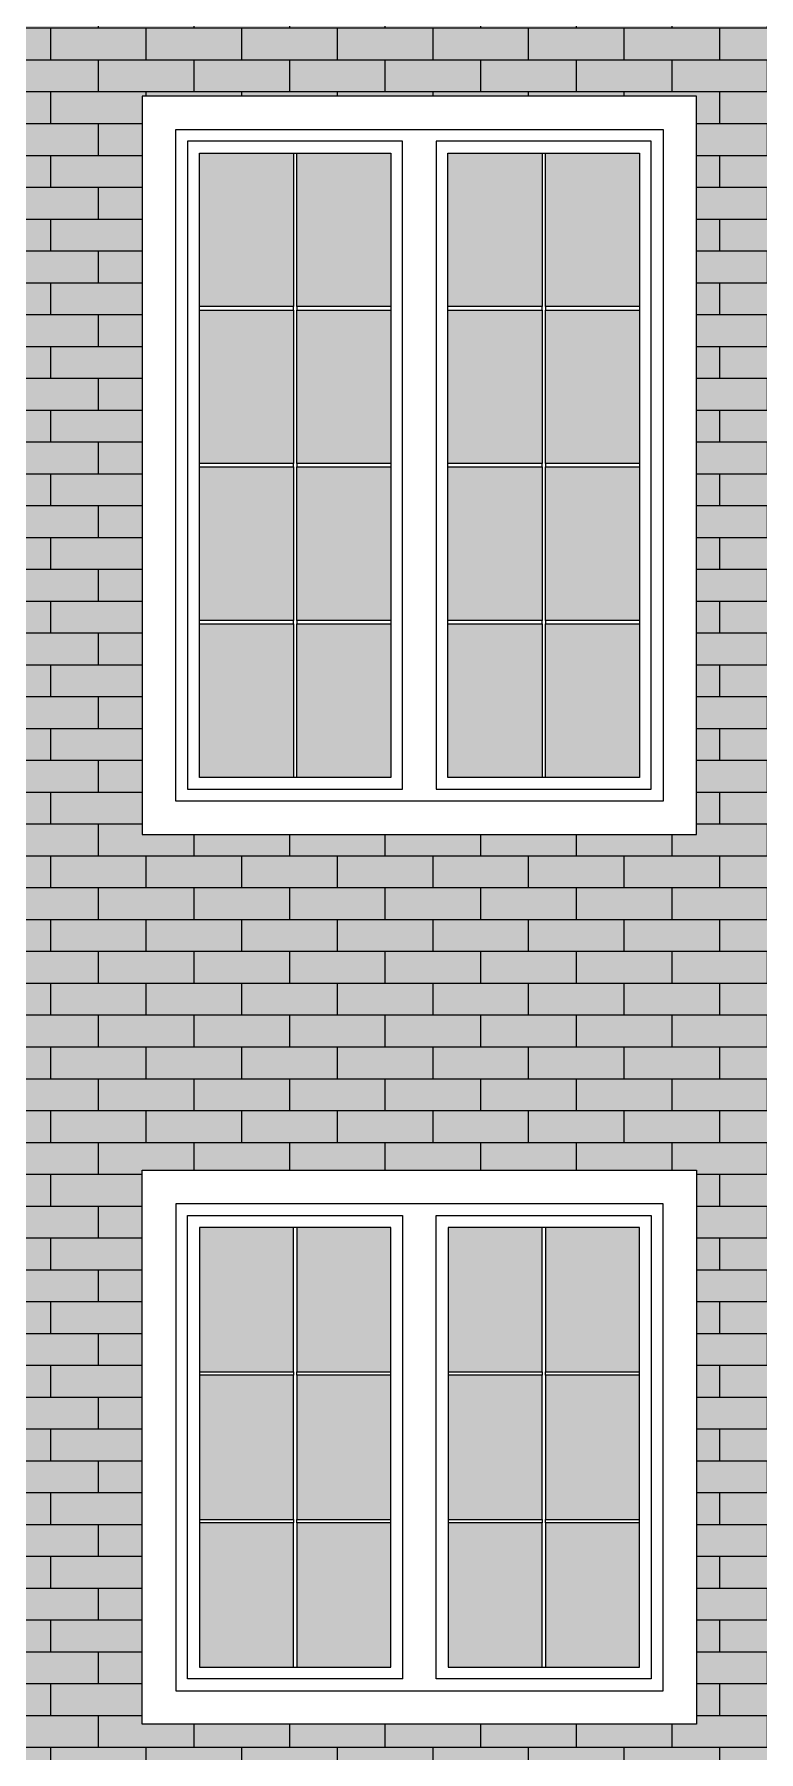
# Model space of a CAD drawing. Header units: millimetres. Extents: x -56498 to 234605, y -296269 to -29969.
# Drawn here: x 221988 to 224144, y -194273 to -189158 of the extents above; entities that cross this region are included whole.
import ezdxf

# ---------------------------------------------------------------- set-up
doc = ezdxf.new("R2010")
doc.units = ezdxf.units.MM
doc.header["$LTSCALE"] = 100
doc.layers.add('Тонкі 0.18', color=142, linetype='Continuous', lineweight=18)
doc.layers.add('Штрихування 0.09', color=253, linetype='Continuous', lineweight=9)

msp = doc.modelspace()

# ---------------------------------------------------------------- hatches: boundary and pattern name
at = {"layer": 'Тонкі 0.18', "ltscale": 0.75, "true_color": 0xf4ebd8}
h = msp.add_hatch(color=254, dxfattribs=at)
h.paths.add_polyline_path([(218194.113, -190441.634), (217809.181, -190441.634), (217809.181, -190926.627), (218194.113, -190926.627)], flags=17)
h.paths.add_polyline_path([(218194.113, -191086.603), (217966.531, -191086.603), (218194.113, -191254.172)], flags=17)
h.paths.add_polyline_path([(218194.113, -190966.621), (217899.074, -190966.621), (217899.074, -191046.609), (218194.113, -191046.609)], flags=16)
h.paths.add_polyline_path([(218194.113, -191353.515), (217899.074, -191136.276), (217899.074, -191706.922), (218194.113, -191489.741)], flags=17)
h.paths.add_polyline_path([(218194.113, -191589.07), (217966.531, -191756.595), (218194.113, -191756.595)], flags=17)
h.paths.add_polyline_path([(221741.646, -191086.603), (221494.104, -191086.603), (221494.104, -191268.864)], flags=16)
h.paths.add_polyline_path([(220123.636, -191541.618), (219899.072, -191541.618), (219899.072, -191706.922)], flags=17)
h.paths.add_polyline_path([(220449.602, -191541.618), (220258.575, -191541.618), (219966.529, -191756.595), (220741.647, -191756.595)], flags=17)
h.paths.add_polyline_path([(221449.601, -191541.618), (221258.574, -191541.618), (220966.529, -191756.595), (221741.646, -191756.595)], flags=17)
h.paths.add_polyline_path([(221809.103, -191136.276), (221494.104, -191368.211), (221494.104, -191474.987), (221809.103, -191706.922)], flags=17)
h.paths.add_polyline_path([(225309.139, -189094.333), (218488.103, -189094.333), (218409.166, -189001.814), (217809.181, -188298.649), (217809.181, -188311.636), (217809.181, -189221.593), (217809.181, -189341.65), (217809.181, -190441.634), (218194.113, -190441.634), (218194.113, -189341.65), (219844.071, -189341.65), (221494.104, -189341.65), (221494.104, -190441.634), (222309.066, -190441.634), (222309.066, -189341.65), (223959.091, -189341.65), (223959.091, -190441.634), (225309.139, -190441.634)])
h.paths.add_polyline_path([(225309.139, -190441.634), (223959.091, -190441.634), (223959.091, -191541.618), (222309.066, -191541.618), (222309.066, -190441.634), (221494.104, -190441.634), (221494.104, -190926.627), (221919.106, -190926.627), (221919.106, -190966.621), (221909.126, -190966.621), (221909.126, -191816.598), (221959.126, -191816.598), (221959.126, -192066.595), (217809.181, -192066.595), (217809.181, -193366.634), (218194.113, -193366.634), (218194.113, -192541.618), (219844.146, -192541.618), (221494.104, -192541.618), (221494.104, -193366.634), (222309.141, -193366.634), (222309.141, -192541.618), (223959.173, -192541.618), (223959.173, -193366.634), (225309.139, -193366.634)])
h.paths.add_polyline_path([(225309.139, -193366.634), (223959.173, -193366.634), (223959.173, -194191.651), (222309.141, -194191.651), (222309.141, -193366.634), (221494.104, -193366.634), (221494.104, -194191.576), (221494.104, -194191.651), (218194.113, -194191.651), (218194.113, -193366.634), (217809.181, -193366.634), (217809.181, -195046.592), (225309.139, -195046.592)])
h.paths.add_polyline_path([(221809.103, -190966.621), (221494.104, -190966.621), (221494.104, -191046.609), (221809.103, -191046.609)], flags=16)
h.paths.add_polyline_path([(221741.646, -191086.603), (221494.104, -191086.603), (221494.104, -191268.864)], flags=17)
h.paths.add_polyline_path([(221809.103, -191136.276), (221494.104, -191368.211), (221494.104, -191474.987), (221809.103, -191706.922)], flags=16)
h.paths.add_polyline_path([(221449.601, -191541.618), (221258.574, -191541.618), (220966.529, -191756.595), (221741.646, -191756.595)], flags=17)
h.paths.add_polyline_path([(220899.072, -191541.618), (220899.072, -191706.922), (221123.636, -191541.618)], flags=17)
h.paths.add_polyline_path([(221258.567, -191541.618), (221258.574, -191541.618), (221354.088, -191471.31), (221449.601, -191541.618), (221449.608, -191541.618), (221741.646, -191756.595), (220966.529, -191756.595)], flags=17)
h.paths.add_polyline_path([(221421.545, -191421.637), (221809.103, -191136.276), (221809.103, -191706.922)], flags=17)
h.paths.add_polyline_path([(221494.104, -191268.864), (221494.104, -191086.603), (221741.646, -191086.603)], flags=17)
h.paths.add_polyline_path([(220809.104, -191541.618), (220584.54, -191541.618), (220809.104, -191706.922)], flags=17)
at = {"layer": 'Штрихування 0.09', "ltscale": 0.75}
h = msp.add_hatch(dxfattribs=at)
h.set_pattern_fill('AR-BRSTD', color=256, scale=1.4, style=0)
h.set_pattern_definition([(0, (0, -59400), (0, 94.83852), []), (90, (0, -59400), (-142.24, 94.83852), [94.83852, -94.83852])])
h.paths.add_polyline_path([(218194.113, -190441.634), (217809.181, -190441.634), (217809.181, -190926.627), (218194.113, -190926.627)], flags=17)
h.paths.add_polyline_path([(218194.113, -191086.603), (217966.531, -191086.603), (218194.113, -191254.172)], flags=17)
h.paths.add_polyline_path([(218194.113, -190966.621), (217899.074, -190966.621), (217899.074, -191046.609), (218194.113, -191046.609)], flags=16)
h.paths.add_polyline_path([(218194.113, -191353.515), (217899.074, -191136.276), (217899.074, -191706.922), (218194.113, -191489.741)], flags=17)
h.paths.add_polyline_path([(218194.113, -191589.07), (217966.531, -191756.595), (218194.113, -191756.595)], flags=17)
h.paths.add_polyline_path([(221741.646, -191086.603), (221494.104, -191086.603), (221494.104, -191268.864)], flags=16)
h.paths.add_polyline_path([(220123.636, -191541.618), (219899.072, -191541.618), (219899.072, -191706.922)], flags=17)
h.paths.add_polyline_path([(220449.602, -191541.618), (220258.575, -191541.618), (219966.529, -191756.595), (220741.647, -191756.595)], flags=17)
h.paths.add_polyline_path([(221449.601, -191541.618), (221258.574, -191541.618), (220966.529, -191756.595), (221741.646, -191756.595)], flags=17)
h.paths.add_polyline_path([(221809.103, -191136.276), (221494.104, -191368.211), (221494.104, -191474.987), (221809.103, -191706.922)], flags=17)
h.paths.add_polyline_path([(225309.139, -189094.333), (218488.103, -189094.333), (218409.166, -189001.814), (217809.181, -188298.649), (217809.181, -188311.636), (217809.181, -189221.593), (217809.181, -189341.65), (217809.181, -190441.634), (218194.113, -190441.634), (218194.113, -189341.65), (219844.071, -189341.65), (221494.104, -189341.65), (221494.104, -190441.634), (222309.066, -190441.634), (222309.066, -189341.65), (223959.091, -189341.65), (223959.091, -190441.634), (225309.139, -190441.634)])
h.paths.add_polyline_path([(225309.139, -190441.634), (223959.091, -190441.634), (223959.091, -191541.618), (222309.066, -191541.618), (222309.066, -190441.634), (221494.104, -190441.634), (221494.104, -190926.627), (221919.106, -190926.627), (221919.106, -190966.621), (221909.126, -190966.621), (221909.126, -191816.598), (221959.126, -191816.598), (221959.126, -192066.595), (217809.181, -192066.595), (217809.181, -193366.634), (218194.113, -193366.634), (218194.113, -192541.618), (219844.146, -192541.618), (221494.104, -192541.618), (221494.104, -193366.634), (222309.141, -193366.634), (222309.141, -192541.618), (223959.173, -192541.618), (223959.173, -193366.634), (225309.139, -193366.634)])
h.paths.add_polyline_path([(225309.139, -193366.634), (223959.173, -193366.634), (223959.173, -194191.651), (222309.141, -194191.651), (222309.141, -193366.634), (221494.104, -193366.634), (221494.104, -194191.576), (221494.104, -194191.651), (218194.113, -194191.651), (218194.113, -193366.634), (217809.181, -193366.634), (217809.181, -195046.592), (225309.139, -195046.592)])
h.paths.add_polyline_path([(221809.103, -190966.621), (221494.104, -190966.621), (221494.104, -191046.609), (221809.103, -191046.609)], flags=16)
h.paths.add_polyline_path([(221741.646, -191086.603), (221494.104, -191086.603), (221494.104, -191268.864)], flags=17)
h.paths.add_polyline_path([(221809.103, -191136.276), (221494.104, -191368.211), (221494.104, -191474.987), (221809.103, -191706.922)], flags=16)
h.paths.add_polyline_path([(221449.601, -191541.618), (221258.574, -191541.618), (220966.529, -191756.595), (221741.646, -191756.595)], flags=17)
h.paths.add_polyline_path([(220899.072, -191541.618), (220899.072, -191706.922), (221123.636, -191541.618)], flags=17)
h.paths.add_polyline_path([(221258.567, -191541.618), (221258.574, -191541.618), (221354.088, -191471.31), (221449.601, -191541.618), (221449.608, -191541.618), (221741.646, -191756.595), (220966.529, -191756.595)], flags=17)
h.paths.add_polyline_path([(221421.545, -191421.637), (221809.103, -191136.276), (221809.103, -191706.922)], flags=17)
h.paths.add_polyline_path([(221494.104, -191268.864), (221494.104, -191086.603), (221741.646, -191086.603)], flags=17)
h.paths.add_polyline_path([(220809.104, -191541.618), (220584.54, -191541.618), (220809.104, -191706.922)], flags=17)
at = {"layer": 'Штрихування 0.09'}
h = msp.add_hatch(color=7, dxfattribs=at)
h.set_gradient(color1=(209, 255, 255), color2=(250, 255, 255), one_color=1, tint=0.99)
h.paths.add_polyline_path([(223789.09, -189511.605), (223509.087, -189511.605), (223509.087, -189969.097), (223789.09, -189969.097)])
h.paths.add_polyline_path([(223499.093, -189511.605), (223219.097, -189511.605), (223219.097, -189969.097), (223499.093, -189969.097)])
h.paths.add_polyline_path([(223499.093, -189979.152), (223219.097, -189979.152), (223219.097, -190436.644), (223499.093, -190436.644)])
h.paths.add_polyline_path([(223789.09, -189979.152), (223509.087, -189979.152), (223509.087, -190436.644), (223789.09, -190436.644)])
h.paths.add_polyline_path([(223789.09, -190446.624), (223509.087, -190446.624), (223509.087, -190904.116), (223789.09, -190904.116)])
h.paths.add_polyline_path([(223499.093, -190446.624), (223219.097, -190446.624), (223219.097, -190904.116), (223499.093, -190904.116)])
h.paths.add_polyline_path([(223499.093, -190914.096), (223219.097, -190914.096), (223219.097, -191371.588), (223499.093, -191371.588)])
h.paths.add_polyline_path([(223789.09, -190914.096), (223509.087, -190914.096), (223509.087, -191371.588), (223789.09, -191371.588)])
h.paths.add_polyline_path([(223049.067, -190914.096), (222769.109, -190914.096), (222769.109, -191371.588), (223049.067, -191371.588)])
h.paths.add_polyline_path([(222759.129, -190914.096), (222479.096, -190914.096), (222479.096, -191371.588), (222759.129, -191371.588)])
h.paths.add_polyline_path([(222759.129, -190446.624), (222479.096, -190446.624), (222479.096, -190904.116), (222759.129, -190904.116)])
h.paths.add_polyline_path([(223049.067, -190446.624), (222769.109, -190446.624), (222769.109, -190904.116), (223049.067, -190904.116)])
h.paths.add_polyline_path([(223049.067, -189979.152), (222769.109, -189979.152), (222769.109, -190436.644), (223049.067, -190436.644)])
h.paths.add_polyline_path([(222759.129, -189979.152), (222479.096, -189979.152), (222479.096, -190436.644), (222759.129, -190436.644)])
h.paths.add_polyline_path([(222759.129, -189511.605), (222479.096, -189511.605), (222479.096, -189969.097), (222759.129, -189969.097)])
h.paths.add_polyline_path([(223049.067, -189511.605), (222769.109, -189511.605), (222769.109, -189969.097), (223049.067, -189969.097)])
msp.add_hatch(color=256, dxfattribs=at).paths.add_polyline_path([(223084.108, -192676.607), (223084.108, -192676.982), (223184.131, -192676.982), (223184.131, -192676.607), (223084.108, -192676.607)], flags=0)
h = msp.add_hatch(color=7, dxfattribs=at)
h.set_gradient(color1=(209, 255, 255), color2=(250, 255, 255), one_color=1, tint=0.99)
h.paths.add_polyline_path([(223789.143, -192711.649), (223509.11, -192711.649), (223509.11, -193141.603), (223789.143, -193141.603)])
h.paths.add_polyline_path([(223499.13, -192711.649), (223219.172, -192711.649), (223219.172, -193141.603), (223499.13, -193141.603)])
h.paths.add_polyline_path([(223499.13, -193151.582), (223219.172, -193151.582), (223219.172, -193581.611), (223499.13, -193581.611)])
h.paths.add_polyline_path([(223789.143, -193151.582), (223509.11, -193151.582), (223509.11, -193581.611), (223789.143, -193581.611)])
h.paths.add_polyline_path([(223789.143, -193591.591), (223509.11, -193591.591), (223509.11, -194021.62), (223789.143, -194021.62)])
h.paths.add_polyline_path([(223499.13, -193591.591), (223219.172, -193591.591), (223219.172, -194021.62), (223499.13, -194021.62)])
h.paths.add_polyline_path([(223049.142, -193591.591), (222769.109, -193591.591), (222769.109, -194021.62), (223049.142, -194021.62)])
h.paths.add_polyline_path([(223049.142, -193151.582), (222769.109, -193151.582), (222769.109, -193581.611), (223049.142, -193581.611)])
h.paths.add_polyline_path([(223049.142, -192711.649), (222769.109, -192711.649), (222769.109, -193141.603), (223049.142, -193141.603)])
h.paths.add_polyline_path([(222759.129, -192711.649), (222479.171, -192711.649), (222479.171, -193141.603), (222759.129, -193141.603)])
h.paths.add_polyline_path([(222759.129, -193151.582), (222479.171, -193151.582), (222479.171, -193581.611), (222759.129, -193581.611)])
h.paths.add_polyline_path([(222759.129, -193591.591), (222479.171, -193591.591), (222479.171, -194021.62), (222759.129, -194021.62)])

# ---------------------------------------------------------------- linework, layer by layer
at = {"layer": 'Тонкі 0.18'}
for p, q in [((223959.091, -189341.65), (222309.066, -189341.65)), ((222309.066, -189341.65), (222309.066, -191541.618)), ((222309.066, -189341.65), (222309.066, -191541.618)), ((223959.091, -189341.65), (222309.066, -189341.65)), ((223959.091, -191541.618), (223959.091, -189341.65)), ((223959.091, -191541.618), (223959.091, -189341.65)), ((222409.088, -191441.596), (222409.088, -189441.597)), ((222409.088, -189441.597), (223859.091, -189441.597)), ((223859.091, -189441.597), (223859.091, -191441.596)), ((223859.091, -191441.596), (222409.088, -191441.596)), ((222309.066, -191541.618), (223959.091, -191541.618)), ((222309.066, -191541.618), (223959.091, -191541.618)), ((222309.141, -194191.651), (222309.141, -192541.618)), ((222309.141, -192541.618), (223959.098, -192541.618)), ((222309.141, -194191.576), (222309.141, -192541.618)), ((222309.141, -192541.618), (223959.173, -192541.618)), ((223959.098, -192541.618), (223959.098, -194191.651)), ((223959.173, -192541.618), (223959.173, -194191.651)), ((222409.163, -192641.64), (222409.163, -194091.628)), ((223859.151, -192641.64), (222409.163, -192641.64)), ((223859.151, -194091.628), (223859.151, -192641.64)), ((222409.163, -194091.628), (223859.189, -194091.628)), ((223959.173, -194191.651), (222309.141, -194191.651))]:
    msp.add_line(p, q, dxfattribs=at)
at = {"layer": 'Штрихування 0.09'}
for p, q in [((222444.13, -189476.639), (222444.13, -191406.629)), ((223084.108, -189476.639), (222444.13, -189476.639)), ((222479.096, -191371.588), (222479.096, -189511.605)), ((222479.096, -189511.605), (223049.067, -189511.605)), ((222759.129, -189511.605), (222759.129, -189969.097)), ((222769.109, -189969.097), (222769.109, -189511.605)), ((223049.067, -189511.605), (223049.067, -191371.588)), ((223084.108, -191406.629), (223084.108, -189476.639)), ((223184.056, -189476.639), (223184.056, -191406.629)), ((223824.087, -189476.639), (223184.056, -189476.639)), ((223219.097, -191371.588), (223219.097, -189511.605)), ((223219.097, -189511.605), (223789.09, -189511.605)), ((223499.093, -189511.605), (223499.093, -189969.097)), ((223509.087, -189969.097), (223509.087, -189511.605)), ((223789.09, -189511.605), (223789.09, -191371.588)), ((223824.087, -191406.629), (223824.087, -189476.639)), ((222759.129, -189969.097), (222479.096, -189969.097)), ((222479.096, -189979.152), (222759.129, -189979.152)), ((222759.129, -189979.152), (222759.129, -189969.097)), ((222759.129, -189979.152), (222759.129, -190436.644)), ((223049.067, -189969.097), (222769.109, -189969.097)), ((222769.109, -189969.097), (222769.109, -189979.152)), ((222769.109, -190436.644), (222769.109, -189979.152)), ((222769.109, -189979.152), (223049.067, -189979.152)), ((223499.093, -189969.097), (223219.097, -189969.097)), ((223219.097, -189979.152), (223499.093, -189979.152)), ((223499.093, -189979.152), (223499.093, -189969.097)), ((223499.093, -189979.152), (223499.093, -190436.644)), ((223789.09, -189969.097), (223509.087, -189969.097)), ((223509.087, -189969.097), (223509.087, -189979.152)), ((223509.087, -190436.644), (223509.087, -189979.152)), ((223509.087, -189979.152), (223789.09, -189979.152)), ((222759.129, -190436.644), (222479.096, -190436.644)), ((222759.129, -190446.624), (222759.129, -190436.644)), ((223049.067, -190436.644), (222769.109, -190436.644)), ((222769.109, -190436.644), (222769.109, -190446.624)), ((223499.093, -190436.644), (223219.097, -190436.644)), ((223499.093, -190446.624), (223499.093, -190436.644)), ((223789.09, -190436.644), (223509.087, -190436.644)), ((223509.087, -190436.644), (223509.087, -190446.624)), ((222479.096, -190446.624), (222759.129, -190446.624)), ((222759.129, -190446.624), (222759.129, -190904.116)), ((222769.109, -190904.116), (222769.109, -190446.624)), ((222769.109, -190446.624), (223049.067, -190446.624)), ((223219.097, -190446.624), (223499.093, -190446.624)), ((223499.093, -190446.624), (223499.093, -190904.116)), ((223509.087, -190904.116), (223509.087, -190446.624)), ((223509.087, -190446.624), (223789.09, -190446.624)), ((222759.129, -190904.116), (222479.096, -190904.116)), ((222479.096, -190914.096), (222759.129, -190914.096)), ((222759.129, -190914.096), (222759.129, -190904.116)), ((222759.129, -190914.096), (222759.129, -191371.588)), ((223049.067, -190904.116), (222769.109, -190904.116)), ((222769.109, -190904.116), (222769.109, -190914.096)), ((222769.109, -191371.588), (222769.109, -190914.096)), ((222769.109, -190914.096), (223049.067, -190914.096)), ((223499.093, -190904.116), (223219.097, -190904.116)), ((223219.097, -190914.096), (223499.093, -190914.096)), ((223499.093, -190914.096), (223499.093, -190904.116)), ((223499.093, -190914.096), (223499.093, -191371.588)), ((223789.09, -190904.116), (223509.087, -190904.116)), ((223509.087, -190904.116), (223509.087, -190914.096)), ((223509.087, -191371.588), (223509.087, -190914.096)), ((223509.087, -190914.096), (223789.09, -190914.096)), ((222444.13, -191406.629), (223084.108, -191406.629)), ((223049.067, -191371.588), (222479.096, -191371.588)), ((223184.056, -191406.629), (223824.087, -191406.629)), ((223789.09, -191371.588), (223219.097, -191371.588)), ((222444.13, -194056.587), (222444.13, -192676.607)), ((222444.13, -192676.607), (223084.108, -192676.607)), ((223084.108, -192676.607), (223084.108, -194056.587)), ((223184.131, -194056.587), (223184.131, -192676.607)), ((223184.131, -192676.607), (223824.109, -192676.607)), ((223824.109, -192676.607), (223824.109, -194056.587)), ((222479.171, -192711.649), (222479.171, -194021.62)), ((223049.142, -192711.649), (222479.171, -192711.649)), ((222759.129, -193141.603), (222759.129, -192711.649)), ((222769.109, -192711.649), (222769.109, -193141.603)), ((223049.142, -194021.62), (223049.142, -192711.649)), ((223219.172, -192711.649), (223219.172, -194021.62)), ((223789.143, -192711.649), (223219.172, -192711.649)), ((223499.13, -193141.603), (223499.13, -192711.649)), ((223509.11, -192711.649), (223509.11, -193141.603)), ((223789.143, -194021.62), (223789.143, -192711.649)), ((222479.171, -193141.603), (222759.129, -193141.603)), ((222759.129, -193151.582), (222479.171, -193151.582)), ((222759.129, -193141.603), (222759.129, -193151.582)), ((222759.129, -193581.611), (222759.129, -193151.582)), ((222769.109, -193151.582), (222769.109, -193141.603)), ((222769.109, -193141.603), (223049.142, -193141.603)), ((222769.109, -193151.582), (222769.109, -193581.611)), ((223049.142, -193151.582), (222769.109, -193151.582)), ((223219.172, -193141.603), (223499.13, -193141.603)), ((223499.13, -193151.582), (223219.172, -193151.582)), ((223499.13, -193141.603), (223499.13, -193151.582)), ((223499.13, -193581.611), (223499.13, -193151.582)), ((223509.11, -193151.582), (223509.11, -193141.603)), ((223509.11, -193141.603), (223789.143, -193141.603)), ((223509.11, -193151.582), (223509.11, -193581.611)), ((223789.143, -193151.582), (223509.11, -193151.582)), ((222479.171, -193581.611), (222759.129, -193581.611)), ((222759.129, -193591.591), (222479.171, -193591.591)), ((222759.129, -193581.611), (222759.129, -193591.591)), ((222759.129, -194021.62), (222759.129, -193591.591)), ((222769.109, -193591.591), (222769.109, -193581.611)), ((222769.109, -193581.611), (223049.142, -193581.611)), ((222769.109, -193591.591), (222769.109, -194021.62)), ((223049.142, -193591.591), (222769.109, -193591.591)), ((223219.172, -193581.611), (223499.13, -193581.611)), ((223499.13, -193591.591), (223219.172, -193591.591)), ((223499.13, -193581.611), (223499.13, -193591.591)), ((223499.13, -194019.519), (223499.13, -193591.591)), ((223509.11, -193591.591), (223509.11, -193581.611)), ((223509.11, -193581.611), (223789.143, -193581.611)), ((223509.11, -193591.591), (223509.11, -194019.519)), ((223789.143, -193591.591), (223509.11, -193591.591)), ((222479.171, -194021.62), (223049.217, -194021.62)), ((223219.172, -194021.62), (223789.218, -194021.62)), ((223084.183, -194056.587), (222444.13, -194056.587)), ((223824.184, -194056.587), (223184.131, -194056.587))]:
    msp.add_line(p, q, dxfattribs=at)

doc.saveas('drawing.dxf')
